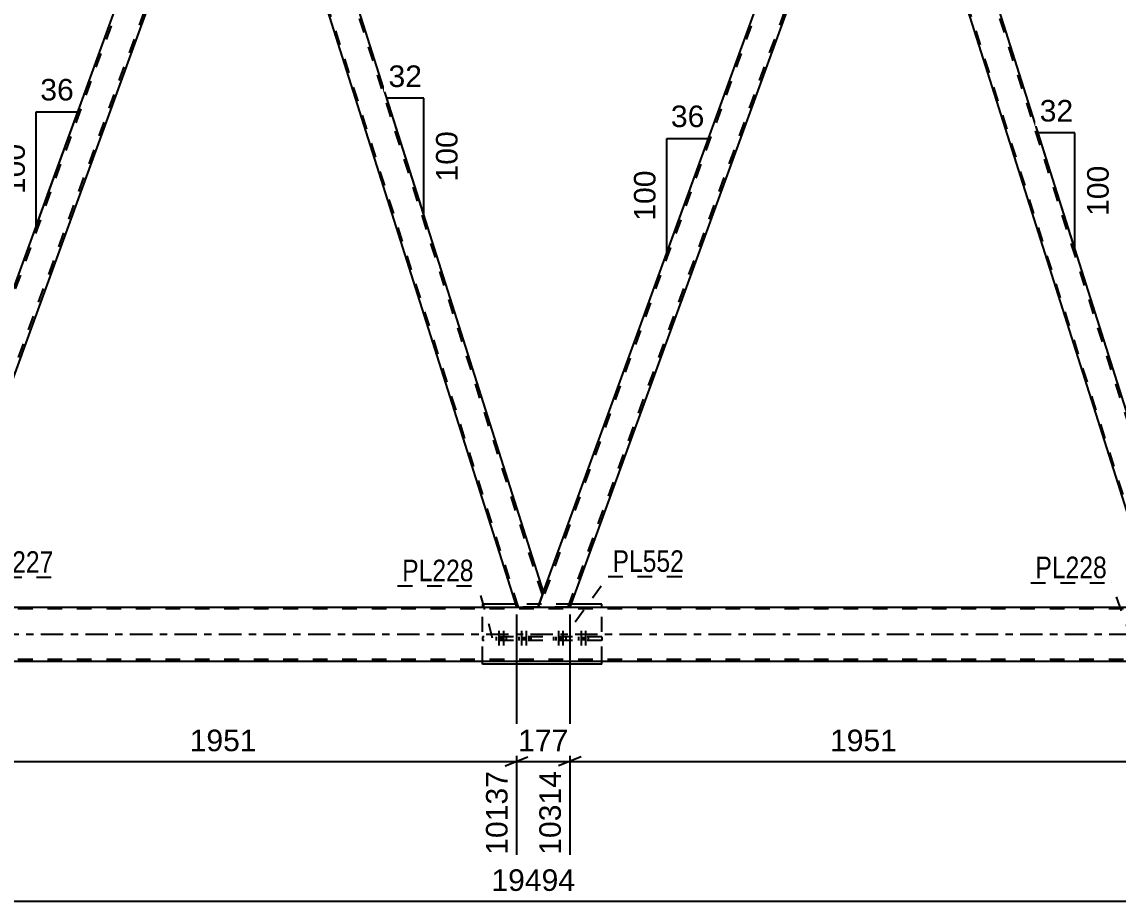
# Model space of a CAD drawing. Header units: millimetres. Extents: x -135 to 706, y -401 to 193.
# Drawn here: x 226.3 to 372, y -159.9 to -43 of the extents above; entities that cross this region are included whole.
import ezdxf

# ---------------------------------------------------------------- set-up
doc = ezdxf.new("R2010")
doc.units = ezdxf.units.MM
doc.linetypes.add('DXK_LINE_DOT2', pattern=[3.9198, 1.9599, -1.9599])
doc.linetypes.add('DXK_LINE_DOT3', pattern=[5.9187, 2.979, -0.9799, 0.9799, -0.9799])
doc.styles.add('Arial', font='arial.ttf', dxfattribs={"height": 0.2})
doc.styles.add('Arial Narrow', font='ARIALN.TTF', dxfattribs={"height": 0.2})

# ---------------------------------------------------------------- blocks, each defined once
blk = doc.blocks.new('Bolt-717262918-3577 - 3120')
at = {"color": 1, "linetype": 'DXK_LINE_DOT2'}
for p, q in [((297.24, -124.76), (297.24, -125.24)), ((297.6, -123.96), (297.6, -126.96)), ((297.84, -124.76), (297.84, -125.24)), ((297.96, -124.76), (297.96, -125.24)), ((298.2, -123.96), (298.2, -126.96)), ((298.56, -124.76), (298.56, -125.24)), ((300.25, -124.76), (300.25, -125.24)), ((300.61, -123.96), (300.61, -126.96)), ((300.85, -124.76), (300.85, -125.24)), ((300.97, -124.76), (300.97, -125.24)), ((301.21, -123.96), (301.21, -126.96)), ((301.57, -124.76), (301.57, -125.24))]:
    blk.add_line(p, q, dxfattribs=at)
blk = doc.blocks.new('Bolt-717262918-3134 - 3120')
at = {"color": 1, "linetype": 'DXK_LINE_DOT2'}
for p, q in [((289.33, -124.76), (289.33, -125.24)), ((289.69, -123.96), (289.69, -126.96)), ((289.93, -124.76), (289.93, -125.24)), ((290.05, -124.76), (290.05, -125.24)), ((290.29, -123.96), (290.29, -126.96)), ((290.65, -124.76), (290.65, -125.24)), ((292.34, -124.76), (292.34, -125.24)), ((292.7, -123.96), (292.7, -126.96)), ((292.95, -124.76), (292.95, -125.24)), ((293.06, -124.76), (293.06, -125.24)), ((293.31, -123.96), (293.31, -126.96)), ((293.67, -124.76), (293.67, -125.24))]:
    blk.add_line(p, q, dxfattribs=at)
blk = doc.blocks.new('Part-717262918-3280 - 3120')
at = {"color": 7, "linetype": 'DXK_LINE_DOT2'}
for p, q in [((337.99, -3), (295.12, -120.79)), ((298.87, -120.79), (341.74, -3)), ((337.74, -3), (341.99, -3)), ((341.99, -3), (340.83, -6.21)), ((295.59, -118.79), (294.87, -120.79)), ((299.12, -120.79), (294.87, -120.79))]:
    blk.add_line(p, q, dxfattribs=at)
at = {"color": 2, "linetype": 'Continuous'}
for p, q in [((295.59, -118.79), (337.74, -3)), ((340.83, -6.21), (299.12, -120.79))]:
    blk.add_line(p, q, dxfattribs=at)
blk = doc.blocks.new('Part-717262918-3359 - 3120')
at = {"color": 2, "linetype": 'Continuous'}
for p, q in [((256.86, -3), (255.69, -6.21)), ((295.59, -118.79), (258.87, -3)), ((255.69, -6.21), (292.03, -120.79)), ((295.59, -118.79), (295.32, -119.53)), ((295.32, -119.53), (294.87, -120.79))]:
    blk.add_line(p, q, dxfattribs=at)
at = {"color": 7, "linetype": 'DXK_LINE_DOT2'}
for p, q in [((258.87, -3), (256.86, -3)), ((295.46, -119.16), (258.62, -3)), ((292.28, -120.79), (255.83, -5.84)), ((295.57, -118.85), (295.32, -119.53)), ((294.87, -120.79), (292.03, -120.79))]:
    blk.add_line(p, q, dxfattribs=at)
blk = doc.blocks.new('Part-717262918-3431 - 3120')
at = {"color": 2, "linetype": 'Continuous'}
for p, q in [((291.9, -120.4), (287.52, -120.4)), ((287.52, -120.4), (287.52, -120.79)), ((303.38, -120.4), (299.26, -120.4)), ((303.38, -120.79), (303.38, -120.4)), ((287.52, -128.4), (287.52, -127.99)), ((303.38, -128.4), (303.38, -127.99)), ((303.38, -128.4), (287.52, -128.4))]:
    blk.add_line(p, q, dxfattribs=at)
at = {"color": 7, "linetype": 'DXK_LINE_DOT2'}
for p, q in [((287.52, -127.99), (287.52, -120.79)), ((299.26, -120.4), (291.9, -120.4)), ((303.38, -127.99), (303.38, -120.79))]:
    blk.add_line(p, q, dxfattribs=at)
blk = doc.blocks.new('Part-717262918-3553 - 3120')
at = {"color": 7, "linetype": 'DXK_LINE_DOT2'}
for p, q in [((252.86, -3), (209.99, -120.79)), ((213.73, -120.79), (256.6, -3)), ((252.6, -3), (256.86, -3)), ((256.86, -3), (255.69, -6.21)), ((210.46, -118.79), (209.73, -120.79)), ((213.99, -120.79), (209.73, -120.79))]:
    blk.add_line(p, q, dxfattribs=at)
at = {"color": 2, "linetype": 'Continuous'}
for p, q in [((210.46, -118.79), (252.6, -3)), ((255.69, -6.21), (213.99, -120.79))]:
    blk.add_line(p, q, dxfattribs=at)
blk = doc.blocks.new('Part-717262918-3558 - 3120')
at = {"color": 2, "linetype": 'Continuous'}
for p, q in [((341.99, -3), (340.83, -6.21)), ((380.73, -118.79), (344.01, -3)), ((340.83, -6.21), (377.16, -120.79)), ((380.73, -118.79), (380.46, -119.53)), ((380.46, -119.53), (380, -120.79))]:
    blk.add_line(p, q, dxfattribs=at)
at = {"color": 7, "linetype": 'DXK_LINE_DOT2'}
for p, q in [((344.01, -3), (341.99, -3)), ((380.59, -119.16), (343.76, -3)), ((377.41, -120.79), (340.96, -5.84)), ((380.71, -118.85), (380.46, -119.53)), ((380, -120.79), (377.16, -120.79))]:
    blk.add_line(p, q, dxfattribs=at)
blk = doc.blocks.new('Part-717262918-3582 - 3120')
at = {"color": 7, "linetype": 'DXK_LINE_DOT2'}
for p, q in [((303.38, -124.76), (287.52, -124.76)), ((287.52, -124.76), (287.52, -125.24)), ((303.38, -125.24), (287.52, -125.24)), ((293.93, -124.76), (293.93, -125.24)), ((296.97, -125.24), (296.97, -124.76)), ((303.38, -124.76), (303.38, -125.24))]:
    blk.add_line(p, q, dxfattribs=at)
blk = doc.blocks.new('Part-717262918-3742 - 3120')
at = {"color": 2, "linetype": 'Continuous'}
for p, q in [((-61.23, -120.79), (619.67, -120.79)), ((-61.23, -127.99), (619.67, -127.99))]:
    blk.add_line(p, q, dxfattribs=at)
at = {"color": 7, "linetype": 'DXK_LINE_DOT2'}
for p, q in [((619.67, -121.03), (-61.23, -121.03)), ((619.67, -127.75), (-61.23, -127.75))]:
    blk.add_line(p, q, dxfattribs=at)
at = {"color": 7, "linetype": 'DXK_LINE_DOT3'}
blk.add_line((-61.23, -124.39), (629.67, -124.39), dxfattribs=at)
blk = doc.blocks.new('AngleDimension-717262918-9792 - 3120')
at = {"color": 7, "linetype": 'Continuous'}
for p, q in [((278.8, -65.83), (274.78, -53.16)), ((279.68, -53.16), (274.78, -53.16)), ((279.68, -68.6), (274.78, -53.16)), ((279.68, -68.6), (279.68, -53.16))]:
    blk.add_line(p, q, dxfattribs=at)
at = {"color": 0}
for points in [[(280.05, -52.26), (280.05, -48.06), (274.4, -48.06), (274.4, -52.26)], [(284.78, -56.94), (280.58, -56.94), (280.58, -64.82), (284.78, -64.82)]]:
    blk.add_wipeout(points, dxfattribs=at)
at = {"color": 3, "style": 'Arial'}
blk.add_text('32', height=2.865, dxfattribs=at).set_placement((275, -51.66))
blk.add_text('100', height=2.865, rotation=90.0002, dxfattribs=at).set_placement((284.18, -64.22))
blk = doc.blocks.new('AngleDimension-717262918-9807 - 3120')
at = {"color": 7, "linetype": 'Continuous'}
for p, q in [((312, -58.49), (317.54, -58.49)), ((312, -73.72), (317.54, -58.49)), ((312, -73.72), (312, -58.49)), ((315.15, -65.05), (317.54, -58.49))]:
    blk.add_line(p, q, dxfattribs=at)
at = {"color": 0}
for points in [[(317.59, -57.59), (317.59, -53.39), (311.95, -53.39), (311.95, -57.59)], [(311.1, -62.17), (306.9, -62.17), (306.9, -70.04), (311.1, -70.04)]]:
    blk.add_wipeout(points, dxfattribs=at)
at = {"color": 3, "style": 'Arial'}
blk.add_text('36', height=2.865, dxfattribs=at).set_placement((312.55, -56.99))
blk.add_text('100', height=2.865, rotation=90.0002, dxfattribs=at).set_placement((310.5, -69.44))
blk = doc.blocks.new('StraightDimension-717262918-4309 - 3120')
at = {"color": 7, "linetype": 'Continuous'}
for p, q in [((213.99, -121.79), (213.99, -151.51)), ((292.03, -121.79), (292.03, -153.73)), ((215.49, -140.71), (212.49, -141.91)), ((213.99, -141.31), (292.03, -141.31)), ((290.53, -141.91), (293.53, -140.71))]:
    blk.add_line(p, q, dxfattribs=at)
at = {"color": 0}
blk.add_wipeout([(258.06, -140.56), (258.06, -136.36), (247.96, -136.36), (247.96, -140.56)], dxfattribs=at)
at = {"color": 3, "style": 'Arial'}
blk.add_text('1951', height=2.865, dxfattribs=at).set_placement((248.56, -139.96))
at = {"color": 0, "linetype": 'Continuous'}
blk.add_wipeout([(291.43, -142.01), (287.23, -142.01), (287.23, -154.33), (291.43, -154.33)], dxfattribs=at)
at = {"color": 3, "linetype": 'Continuous', "style": 'Arial'}
blk.add_text('10137', height=2.865, rotation=90.0002, dxfattribs=at).set_placement((290.83, -153.73))
blk = doc.blocks.new('StraightDimension-717262918-4333 - 3120')
at = {"color": 7, "linetype": 'Continuous'}
for p, q in [((299.12, -121.79), (299.12, -153.73)), ((377.16, -121.79), (377.16, -153.73)), ((300.62, -140.71), (297.62, -141.91)), ((299.12, -141.31), (377.16, -141.31)), ((375.66, -141.91), (378.66, -140.71))]:
    blk.add_line(p, q, dxfattribs=at)
at = {"color": 0}
blk.add_wipeout([(343.19, -140.56), (343.19, -136.36), (333.1, -136.36), (333.1, -140.56)], dxfattribs=at)
at = {"color": 3, "style": 'Arial'}
blk.add_text('1951', height=2.865, dxfattribs=at).set_placement((333.7, -139.96))
at = {"color": 0, "linetype": 'Continuous'}
blk.add_wipeout([(376.56, -142.01), (372.36, -142.01), (372.36, -154.33), (376.56, -154.33)], dxfattribs=at)
at = {"color": 3, "linetype": 'Continuous', "style": 'Arial'}
blk.add_text('12265', height=2.865, rotation=90.0002, dxfattribs=at).set_placement((375.96, -153.73))
blk = doc.blocks.new('StraightDimension-717262918-4165 - 3120')
at = {"color": 7, "linetype": 'Continuous'}
for p, q in [((292.03, -121.79), (292.03, -153.73)), ((299.12, -121.79), (299.12, -153.73)), ((290.53, -141.91), (293.53, -140.71)), ((292.03, -141.31), (299.12, -141.31)), ((300.62, -140.71), (297.62, -141.91))]:
    blk.add_line(p, q, dxfattribs=at)
at = {"color": 0}
blk.add_wipeout([(299.51, -140.56), (299.51, -136.36), (291.64, -136.36), (291.64, -140.56)], dxfattribs=at)
at = {"color": 0, "linetype": 'Continuous'}
blk.add_wipeout([(298.52, -142.01), (294.32, -142.01), (294.32, -154.33), (298.52, -154.33)], dxfattribs=at)
at = {"color": 3, "style": 'Arial'}
blk.add_text('177', height=2.865, dxfattribs=at).set_placement((292.24, -139.96))
at = {"color": 3, "linetype": 'Continuous', "style": 'Arial'}
blk.add_text('10314', height=2.865, rotation=90.0002, dxfattribs=at).set_placement((297.92, -153.73))
blk = doc.blocks.new('StraightDimension-717262918-5216 - 3120')
at = {"color": 7, "linetype": 'Continuous'}
blk.add_line((-74.13, -159.88), (662.61, -159.88), dxfattribs=at)
at = {"color": 0}
blk.add_wipeout([(300.4, -159.13), (300.4, -154.93), (288.08, -154.93), (288.08, -159.13)], dxfattribs=at)
at = {"color": 3, "style": 'Arial'}
blk.add_text('19494', height=2.865, dxfattribs=at).set_placement((288.68, -158.53))
blk = doc.blocks.new('AngleDimension-717262918-5227 - 3120')
at = {"color": 7, "linetype": 'Continuous'}
for p, q in [((362.26, -60.57), (361.37, -57.75)), ((366.26, -57.75), (361.37, -57.75)), ((366.26, -73.19), (361.37, -57.75)), ((366.26, -73.19), (366.26, -57.75))]:
    blk.add_line(p, q, dxfattribs=at)
at = {"color": 0}
for points in [[(366.64, -56.85), (366.64, -52.65), (360.99, -52.65), (360.99, -56.85)], [(371.36, -61.53), (367.16, -61.53), (367.16, -69.4), (371.36, -69.4)]]:
    blk.add_wipeout(points, dxfattribs=at)
at = {"color": 3, "style": 'Arial'}
blk.add_text('32', height=2.865, dxfattribs=at).set_placement((361.59, -56.25))
blk.add_text('100', height=2.865, rotation=90.0002, dxfattribs=at).set_placement((370.76, -68.8))
blk = doc.blocks.new('AngleDimension-717262918-9777 - 3120')
at = {"color": 7, "linetype": 'Continuous'}
for p, q in [((228.15, -54.95), (233.69, -54.95)), ((228.15, -70.18), (233.69, -54.95)), ((228.15, -70.18), (228.15, -54.95)), ((229.67, -66.01), (233.69, -54.95))]:
    blk.add_line(p, q, dxfattribs=at)
at = {"color": 0}
for points in [[(233.75, -54.05), (233.75, -49.85), (228.1, -49.85), (228.1, -54.05)], [(227.25, -58.63), (223.05, -58.63), (223.05, -66.5), (227.25, -66.5)]]:
    blk.add_wipeout(points, dxfattribs=at)
at = {"color": 3, "style": 'Arial'}
blk.add_text('36', height=2.865, dxfattribs=at).set_placement((228.7, -53.45))
blk.add_text('100', height=2.865, rotation=90.0002, dxfattribs=at).set_placement((226.65, -65.9))
blk = doc.blocks.new('Mark-717262918-3427 - 3120')
at = {"color": 0}
blk.add_wipeout([(314.29, -116.12), (314.29, -113.12), (304.79, -113.12), (304.79, -116.12)], dxfattribs=at)
blk.add_wipeout([(314.29, -116.12), (314.29, -113.12), (304.79, -113.12), (304.79, -116.12)], dxfattribs=at)
at = {"color": 30, "linetype": 'DXK_LINE_DOT2'}
for p, q in [((299.84, -122.76), (304.19, -116.72)), ((304.19, -116.72), (314.89, -116.72))]:
    blk.add_line(p, q, dxfattribs=at)
at = {"color": 3, "style": 'Arial Narrow'}
blk.add_text('PL552', height=2.863, dxfattribs=at).set_placement((304.79, -116.12))
blk = doc.blocks.new('Mark-717262918-3572 - 3120')
at = {"color": 0}
blk.add_wipeout([(370.53, -116.96), (370.53, -113.96), (361.02, -113.96), (361.02, -116.96)], dxfattribs=at)
blk.add_wipeout([(370.53, -116.96), (370.53, -113.96), (361.02, -113.96), (361.02, -116.96)], dxfattribs=at)
at = {"color": 30, "linetype": 'DXK_LINE_DOT2'}
for p in [(360.42, -117.56), (373.81, -124.97)]:
    blk.add_line(p, (371.13, -117.56), dxfattribs=at)
at = {"color": 3, "style": 'Arial Narrow'}
blk.add_text('PL228', height=2.863, dxfattribs=at).set_placement((361.02, -116.96))
blk = doc.blocks.new('Mark-717262918-3578 - 3120')
at = {"color": 0}
blk.add_wipeout([(286.32, -117.36), (286.32, -114.36), (276.82, -114.36), (276.82, -117.36)], dxfattribs=at)
blk.add_wipeout([(286.32, -117.36), (286.32, -114.36), (276.82, -114.36), (276.82, -117.36)], dxfattribs=at)
at = {"color": 30, "linetype": 'DXK_LINE_DOT2'}
for p in [(276.22, -117.96), (288.85, -124.92)]:
    blk.add_line(p, (286.92, -117.96), dxfattribs=at)
at = {"color": 3, "style": 'Arial Narrow'}
blk.add_text('PL228', height=2.863, dxfattribs=at).set_placement((276.82, -117.36))
blk = doc.blocks.new('Mark-717262918-3584 - 3120')
at = {"color": 0}
blk.add_wipeout([(230.46, -116.24), (230.46, -113.24), (220.95, -113.24), (220.95, -116.24)], dxfattribs=at)
blk.add_wipeout([(230.46, -116.24), (230.46, -113.24), (220.95, -113.24), (220.95, -116.24)], dxfattribs=at)
at = {"color": 30, "linetype": 'DXK_LINE_DOT2'}
for p, q in [((216.3, -125.1), (220.35, -116.84)), ((220.35, -116.84), (231.06, -116.84))]:
    blk.add_line(p, q, dxfattribs=at)
at = {"color": 3, "style": 'Arial Narrow'}
blk.add_text('PL227', height=2.863, dxfattribs=at).set_placement((220.95, -116.24))

msp = doc.modelspace()

# ---------------------------------------------------------------- block references
for name in ['Part-717262918-3553 - 3120', 'Part-717262918-3359 - 3120', 'Part-717262918-3280 - 3120', 'Part-717262918-3558 - 3120', 'Part-717262918-3742 - 3120', 'Part-717262918-3431 - 3120', 'Part-717262918-3582 - 3120', 'Bolt-717262918-3134 - 3120', 'Bolt-717262918-3577 - 3120']:
    msp.add_blockref(name, (0, 0))

# ---------------------------------------------------------------- next in the draw order: block references
for name in ['AngleDimension-717262918-9792 - 3120', 'AngleDimension-717262918-9807 - 3120', 'StraightDimension-717262918-4309 - 3120', 'StraightDimension-717262918-4333 - 3120']:
    msp.add_blockref(name, (0, 0))

# ---------------------------------------------------------------- next in the draw order: block references
msp.add_blockref('StraightDimension-717262918-4165 - 3120', (0, 0))

# ---------------------------------------------------------------- next in the draw order: block references
msp.add_blockref('StraightDimension-717262918-5216 - 3120', (0, 0))

# ---------------------------------------------------------------- next in the draw order: block references
for name in ['AngleDimension-717262918-9777 - 3120', 'AngleDimension-717262918-5227 - 3120', 'Mark-717262918-3584 - 3120', 'Mark-717262918-3427 - 3120', 'Mark-717262918-3578 - 3120', 'Mark-717262918-3572 - 3120']:
    msp.add_blockref(name, (0, 0))

doc.saveas('drawing.dxf')
